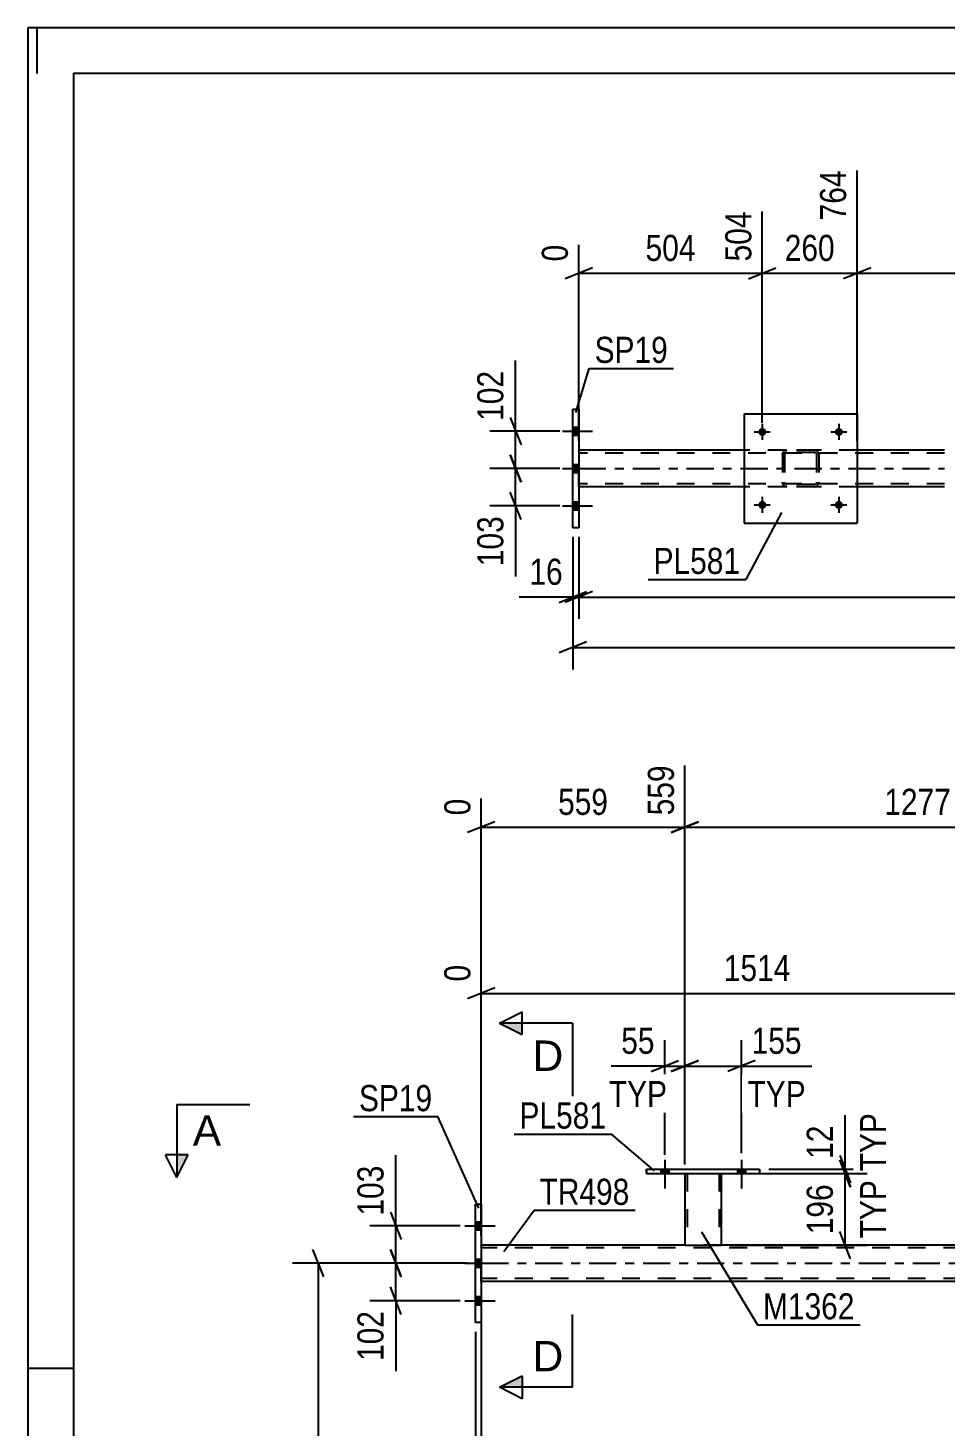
# Model space of a CAD drawing. Header units: millimetres. Extents: x 0 to 841, y 0 to 594.
# Drawn here: x 0 to 100.6, y 440.7 to 594 of the extents above; entities that cross this region are included whole.
import ezdxf

# ---------------------------------------------------------------- set-up
doc = ezdxf.new("R2010")
doc.units = ezdxf.units.MM
doc.linetypes.add('DXK_LINE_DOT2', pattern=[3.9198, 1.9599, -1.9599])
doc.linetypes.add('DXK_LINE_DOT3', pattern=[5.9187, 2.979, -0.9799, 0.9799, -0.9799])
doc.styles.add('Arial', font='ARIAL.TTF', dxfattribs={"height": 0.2})
doc.styles.add('Arial Narrow', font='ARIALN.TTF', dxfattribs={"height": 0.2})

# ---------------------------------------------------------------- blocks, each defined once
blk = doc.blocks.new('Unknown-303386140-1133')
at = {"color": 5, "linetype": 'Continuous'}
for p, q in [((841, 594), (0, 594)), ((0, 594), (0, 0)), ((1, 589), (1, 594)), ((836, 589), (5, 589)), ((5, 589), (5, 5)), ((5, 447), (0, 447))]:
    blk.add_line(p, q, dxfattribs=at)
blk = doc.blocks.new('Part-303386140-7400 - 4491')
at = {"color": 2, "linetype": 'Continuous'}
for p, q in [((78.59, 551.7), (78.59, 539.7)), ((78.59, 551.7), (90.99, 551.7)), ((90.99, 551.7), (90.99, 539.7)), ((78.59, 539.7), (90.99, 539.7))]:
    blk.add_line(p, q, dxfattribs=at)
blk = doc.blocks.new('Part-303386140-4578 - 4491')
at = {"color": 2, "linetype": 'Continuous'}
for p, q in [((78.59, 547.69), (60.45, 547.69)), ((100.59, 547.69), (90.99, 547.69)), ((78.59, 543.69), (60.45, 543.69)), ((100.59, 543.69), (90.99, 543.69))]:
    blk.add_line(p, q, dxfattribs=at)
at = {"color": 7, "linetype": 'DXK_LINE_DOT2'}
for p, q in [((60.45, 543.69), (60.45, 547.69)), ((100.59, 547.37), (60.45, 547.37)), ((90.99, 547.69), (78.59, 547.69)), ((100.59, 544.01), (60.45, 544.01)), ((90.99, 543.69), (78.59, 543.69))]:
    blk.add_line(p, q, dxfattribs=at)
at = {"color": 7, "linetype": 'DXK_LINE_DOT3'}
blk.add_line((60.45, 545.69), (100.59, 545.69), dxfattribs=at)
blk = doc.blocks.new('Part-303386140-4524 - 4491')
at = {"color": 2, "linetype": 'Continuous'}
for p, q in [((59.81, 552.19), (60.45, 552.19)), ((59.81, 539.19), (59.81, 552.19)), ((60.45, 552.19), (60.45, 539.19)), ((60.45, 539.19), (59.81, 539.19))]:
    blk.add_line(p, q, dxfattribs=at)
blk = doc.blocks.new('Bolt-303386140-4573 - 4491')
at = {"linetype": 'Continuous'}
for points in [[(60.45, 549.35), (60.45, 550.23), (59.81, 550.23), (59.81, 549.35)], [(60.45, 549.35), (60.45, 550.23), (59.81, 550.23), (59.81, 549.35)], [(60.45, 549.35), (60.45, 550.23), (59.81, 550.23), (59.81, 549.35)], [(60.45, 545.25), (60.45, 546.13), (59.81, 546.13), (59.81, 545.25)], [(60.45, 545.25), (60.45, 546.13), (59.81, 546.13), (59.81, 545.25)], [(60.45, 541.15), (60.45, 542.03), (59.81, 542.03), (59.81, 541.15)], [(60.45, 541.15), (60.45, 542.03), (59.81, 542.03), (59.81, 541.15)], [(60.45, 541.15), (60.45, 542.03), (59.81, 542.03), (59.81, 541.15)]]:
    blk.add_hatch(color=1, dxfattribs=at).paths.add_polyline_path(points)
at = {"color": 1, "linetype": 'Continuous'}
for p, q in [((58.65, 549.79), (61.97, 549.79)), ((58.65, 549.79), (61.97, 549.79)), ((58.65, 549.79), (61.97, 549.79)), ((59.81, 550.23), (60.45, 550.23)), ((59.81, 550.23), (60.45, 550.23)), ((59.81, 550.23), (60.45, 550.23)), ((59.81, 549.35), (60.45, 549.35)), ((59.81, 549.35), (60.45, 549.35)), ((59.81, 549.35), (60.45, 549.35)), ((59.81, 546.13), (60.45, 546.13)), ((59.81, 546.13), (60.45, 546.13)), ((58.65, 545.69), (61.97, 545.69)), ((58.65, 545.69), (61.97, 545.69)), ((59.81, 545.25), (60.45, 545.25)), ((59.81, 545.25), (60.45, 545.25)), ((58.65, 541.59), (61.97, 541.59)), ((58.65, 541.59), (61.97, 541.59)), ((58.65, 541.59), (61.97, 541.59)), ((59.81, 542.03), (60.45, 542.03)), ((59.81, 542.03), (60.45, 542.03)), ((59.81, 542.03), (60.45, 542.03)), ((59.81, 541.15), (60.45, 541.15)), ((59.81, 541.15), (60.45, 541.15)), ((59.81, 541.15), (60.45, 541.15))]:
    blk.add_line(p, q, dxfattribs=at)
blk = doc.blocks.new('Part-303386140-7399 - 4491')
at = {"color": 7, "linetype": 'DXK_LINE_DOT2'}
for p, q in [((82.79, 547.22), (82.83, 547.4)), ((82.83, 547.4), (82.79, 547.22)), ((83.03, 547.22), (83.05, 547.31)), ((83.05, 547.31), (83.11, 547.39)), ((83.09, 547.66), (83.27, 547.7)), ((83.27, 547.7), (83.09, 547.66)), ((83.11, 547.39), (83.18, 547.44)), ((83.18, 547.44), (83.27, 547.46)), ((86.31, 547.7), (83.27, 547.7)), ((86.31, 547.46), (83.27, 547.46)), ((86.31, 547.7), (86.5, 547.66)), ((86.5, 547.66), (86.31, 547.7)), ((86.31, 547.46), (86.41, 547.44)), ((86.41, 547.44), (86.48, 547.39)), ((86.48, 547.39), (86.54, 547.31)), ((86.54, 547.31), (86.55, 547.22)), ((86.76, 547.4), (86.79, 547.22)), ((86.79, 547.22), (86.76, 547.4)), ((82.79, 547.22), (82.79, 544.18)), ((83.03, 547.22), (83.03, 544.18)), ((86.55, 547.22), (86.55, 544.18)), ((86.79, 547.22), (86.79, 544.18)), ((82.83, 543.99), (82.79, 544.18)), ((82.79, 544.18), (82.83, 543.99)), ((83.05, 544.08), (83.03, 544.18)), ((83.11, 544.01), (83.05, 544.08)), ((83.27, 543.7), (83.09, 543.73)), ((83.09, 543.73), (83.27, 543.7)), ((83.18, 543.95), (83.11, 544.01)), ((83.27, 543.94), (83.18, 543.95)), ((86.31, 543.94), (83.27, 543.94)), ((86.31, 543.7), (83.27, 543.7)), ((86.41, 543.95), (86.31, 543.94)), ((86.5, 543.73), (86.31, 543.7)), ((86.31, 543.7), (86.5, 543.73)), ((86.48, 544.01), (86.41, 543.95)), ((86.54, 544.08), (86.48, 544.01)), ((86.55, 544.18), (86.54, 544.08)), ((86.79, 544.18), (86.76, 543.99)), ((86.76, 543.99), (86.79, 544.18))]:
    blk.add_line(p, q, dxfattribs=at)
at = {"color": 7, "linetype": 'DXK_LINE_DOT3'}
blk.add_line((84.79, 545.7), (84.79, 545.7), dxfattribs=at)
at = {"color": 7, "linetype": 'DXK_LINE_DOT2'}
for centre, start, end in [((83.27, 547.22), 112.5, 157.5), ((83.27, 547.22), 112.5, 157.5), ((86.31, 547.22), 22.5, 67.5), ((86.31, 547.22), 22.5, 67.5), ((83.27, 544.18), 202.5, 247.5), ((83.27, 544.18), 202.5, 247.5), ((86.31, 544.18), 292.5, 337.5), ((86.31, 544.18), 292.5, 337.5)]:
    blk.add_arc(centre, 0.48, start, end, dxfattribs=at)
blk = doc.blocks.new('Bolt-303386140-7427 - 4491')
at = {"linetype": 'Continuous'}
for points in [[(81.03, 541.7, -1), (80.15, 541.7, -1)], [(89.43, 541.7, -1), (88.55, 541.7, -1)]]:
    blk.add_hatch(color=1, dxfattribs=at).paths.add_polyline_path(points)
at = {"color": 1, "linetype": 'Continuous'}
for p, q in [((79.71, 541.7), (81.47, 541.7)), ((80.59, 542.58), (80.59, 540.82)), ((88.11, 541.7), (89.87, 541.7)), ((88.99, 542.58), (88.99, 540.82))]:
    blk.add_line(p, q, dxfattribs=at)
blk = doc.blocks.new('Bolt-303386140-7428 - 4491')
at = {"linetype": 'Continuous'}
for points in [[(81.03, 549.7, -1), (80.15, 549.7, -1)], [(89.43, 549.7, -1), (88.55, 549.7, -1)]]:
    blk.add_hatch(color=1, dxfattribs=at).paths.add_polyline_path(points)
at = {"color": 1, "linetype": 'Continuous'}
for p, q in [((80.59, 550.58), (80.59, 548.82)), ((88.99, 550.58), (88.99, 548.82)), ((79.71, 549.7), (81.47, 549.7)), ((88.11, 549.7), (89.87, 549.7))]:
    blk.add_line(p, q, dxfattribs=at)
blk = doc.blocks.new('Part-303386140-3123 - 3105')
at = {"color": 2, "linetype": 'Continuous'}
for p, q in [((49.11, 465.04), (49.75, 465.04)), ((49.11, 452.04), (49.11, 465.04)), ((49.75, 465.04), (49.75, 452.04)), ((49.75, 452.04), (49.11, 452.04))]:
    blk.add_line(p, q, dxfattribs=at)
blk = doc.blocks.new('Part-303386140-3270 - 3105')
at = {"color": 2, "linetype": 'Continuous'}
for p, q in [((72.09, 460.54), (49.75, 460.54)), ((123.18, 460.54), (76.09, 460.54)), ((110.29, 456.54), (49.75, 456.54))]:
    blk.add_line(p, q, dxfattribs=at)
at = {"color": 7, "linetype": 'DXK_LINE_DOT2'}
for p, q in [((49.75, 456.54), (49.75, 460.54)), ((764.88, 460.22), (49.75, 460.22)), ((76.09, 460.54), (72.09, 460.54)), ((764.88, 456.86), (49.75, 456.86))]:
    blk.add_line(p, q, dxfattribs=at)
at = {"color": 7, "linetype": 'DXK_LINE_DOT3'}
blk.add_line((49.75, 458.54), (764.88, 458.54), dxfattribs=at)
blk = doc.blocks.new('Bolt-303386140-7776 - 3105')
at = {"linetype": 'Continuous'}
for points in [[(69.45, 468.39), (70.33, 468.39), (70.33, 468.87), (69.45, 468.87)], [(77.85, 468.39), (78.73, 468.39), (78.73, 468.87), (77.85, 468.87)]]:
    blk.add_hatch(color=1, dxfattribs=at).paths.add_polyline_path(points)
at = {"color": 1, "linetype": 'Continuous'}
for p, q in [((69.89, 469.87), (69.89, 466.75)), ((78.29, 469.87), (78.29, 466.75)), ((69.45, 468.87), (69.45, 468.39)), ((70.33, 468.87), (70.33, 468.39)), ((77.85, 468.87), (77.85, 468.39)), ((78.73, 468.87), (78.73, 468.39))]:
    blk.add_line(p, q, dxfattribs=at)
blk = doc.blocks.new('Bolt-303386140-3361 - 3105')
at = {"linetype": 'Continuous'}
for points in [[(49.75, 462.2), (49.75, 463.08), (49.11, 463.08), (49.11, 462.2)], [(49.75, 462.2), (49.75, 463.08), (49.11, 463.08), (49.11, 462.2)], [(49.75, 462.2), (49.75, 463.08), (49.11, 463.08), (49.11, 462.2)], [(49.75, 458.1), (49.75, 458.98), (49.11, 458.98), (49.11, 458.1)], [(49.75, 458.1), (49.75, 458.98), (49.11, 458.98), (49.11, 458.1)], [(49.75, 454), (49.75, 454.88), (49.11, 454.88), (49.11, 454)], [(49.75, 454), (49.75, 454.88), (49.11, 454.88), (49.11, 454)], [(49.75, 454), (49.75, 454.88), (49.11, 454.88), (49.11, 454)]]:
    blk.add_hatch(color=1, dxfattribs=at).paths.add_polyline_path(points)
at = {"color": 1, "linetype": 'Continuous'}
for p, q in [((49.11, 463.08), (49.75, 463.08)), ((49.11, 463.08), (49.75, 463.08)), ((49.11, 463.08), (49.75, 463.08)), ((47.95, 462.64), (51.27, 462.64)), ((47.95, 462.64), (51.27, 462.64)), ((47.95, 462.64), (51.27, 462.64)), ((49.11, 462.2), (49.75, 462.2)), ((49.11, 462.2), (49.75, 462.2)), ((49.11, 462.2), (49.75, 462.2)), ((47.95, 458.54), (51.27, 458.54)), ((47.95, 458.54), (51.27, 458.54)), ((49.11, 458.98), (49.75, 458.98)), ((49.11, 458.98), (49.75, 458.98)), ((49.11, 458.1), (49.75, 458.1)), ((49.11, 458.1), (49.75, 458.1)), ((47.95, 454.44), (51.27, 454.44)), ((47.95, 454.44), (51.27, 454.44)), ((47.95, 454.44), (51.27, 454.44)), ((49.11, 454.88), (49.75, 454.88)), ((49.11, 454.88), (49.75, 454.88)), ((49.11, 454.88), (49.75, 454.88)), ((49.11, 454), (49.75, 454)), ((49.11, 454), (49.75, 454)), ((49.11, 454), (49.75, 454))]:
    blk.add_line(p, q, dxfattribs=at)
blk = doc.blocks.new('Part-303386140-7748 - 3105')
at = {"color": 2, "linetype": 'Continuous'}
for p, q in [((72.09, 468.39), (72.09, 460.54)), ((76.09, 468.39), (76.09, 460.54)), ((72.09, 460.54), (76.06, 460.54)), ((76.09, 460.54), (76.06, 460.54))]:
    blk.add_line(p, q, dxfattribs=at)
at = {"color": 7, "linetype": 'DXK_LINE_DOT2'}
for p, q in [((72.09, 468.39), (76.09, 468.39)), ((72.09, 468.39), (72.09, 468.39)), ((72.09, 468.39), (72.09, 468.39)), ((72.33, 468.39), (72.33, 460.54)), ((75.85, 468.39), (75.85, 460.54)), ((76.09, 468.39), (76.09, 468.39)), ((76.09, 468.39), (76.09, 468.39)), ((75.84, 460.54), (75.85, 460.54))]:
    blk.add_line(p, q, dxfattribs=at)
blk = doc.blocks.new('Part-303386140-7749 - 3105')
at = {"color": 2, "linetype": 'Continuous'}
for p, q in [((67.89, 468.39), (67.89, 468.87)), ((67.89, 468.87), (67.89, 468.87)), ((67.89, 468.87), (80.29, 468.87)), ((67.89, 468.39), (67.89, 468.39)), ((67.89, 468.39), (80.29, 468.39)), ((80.29, 468.87), (80.29, 468.39))]:
    blk.add_line(p, q, dxfattribs=at)
at = {"color": 7, "linetype": 'DXK_LINE_DOT2'}
for p, q in [((67.89, 468.87), (67.89, 468.39)), ((67.89, 468.87), (67.89, 468.87)), ((67.89, 468.39), (67.89, 468.39)), ((80.29, 468.87), (80.29, 468.39))]:
    blk.add_line(p, q, dxfattribs=at)
blk = doc.blocks.new('Bolt-303386140-7777 - 3105')
at = {"linetype": 'Continuous'}
for points in [[(69.45, 468.39), (70.33, 468.39), (70.33, 468.87), (69.45, 468.87)], [(77.85, 468.39), (78.73, 468.39), (78.73, 468.87), (77.85, 468.87)]]:
    blk.add_hatch(color=1, dxfattribs=at).paths.add_polyline_path(points)
at = {"color": 1, "linetype": 'Continuous'}
for p, q in [((69.89, 469.87), (69.89, 466.75)), ((78.29, 469.87), (78.29, 466.75)), ((69.45, 468.87), (69.45, 468.39)), ((70.33, 468.87), (70.33, 468.39)), ((77.85, 468.87), (77.85, 468.39)), ((78.73, 468.87), (78.73, 468.39))]:
    blk.add_line(p, q, dxfattribs=at)
blk = doc.blocks.new('StraightDimension-303386140-20581 - 4491')
at = {"color": 7, "linetype": 'Continuous'}
for p, q in [((90.99, 548.69), (90.99, 578.38)), ((120.98, 550.7), (120.98, 575.71)), ((92.49, 567.7), (89.49, 566.5)), ((119.48, 566.5), (122.48, 567.7)), ((90.99, 567.1), (120.98, 567.1))]:
    blk.add_line(p, q, dxfattribs=at)
at = {"color": 0, "linetype": 'Continuous'}
blk.add_wipeout([(120.38, 576.31), (116.18, 576.31), (116.18, 567.8), (120.38, 567.8)], dxfattribs=at)
at = {"color": 0}
blk.add_wipeout([(110.24, 567.85), (110.24, 572.05), (101.73, 572.05), (101.73, 567.85)], dxfattribs=at)
at = {"color": 3, "linetype": 'Continuous', "style": 'Arial Narrow'}
blk.add_text('1781', height=2.863, rotation=90.0002, dxfattribs=at).set_placement((119.78, 568.4))
at = {"color": 3, "style": 'Arial Narrow'}
blk.add_text('1017', height=2.863, dxfattribs=at).set_placement((102.33, 568.45))
blk = doc.blocks.new('StraightDimension-303386140-23574 - 4491')
at = {"color": 7, "linetype": 'Continuous'}
for p, q in [((59.81, 538.19), (59.81, 523.67)), ((61.31, 526.67), (58.31, 525.47)), ((59.81, 526.07), (765.52, 526.07))]:
    blk.add_line(p, q, dxfattribs=at)
blk = doc.blocks.new('StraightDimension-303386140-12152 - 4491')
at = {"color": 7, "linetype": 'Continuous'}
for p, q in [((52.92, 551.29), (54.12, 548.29)), ((58.36, 549.79), (50.67, 549.79)), ((53.52, 545.7), (53.52, 549.79)), ((54.12, 544.2), (52.92, 547.2)), ((58.36, 545.7), (50.67, 545.7))]:
    blk.add_line(p, q, dxfattribs=at)
at = {"color": 0}
blk.add_wipeout([(52.77, 557), (48.57, 557), (48.57, 550.32), (52.77, 550.32)], dxfattribs=at)
at = {"color": 7, "linetype": 'Continuous'}
blk.add_line((53.52, 549.79), (53.52, 557.53), dxfattribs=at)
blk.add_line((53.52, 549.79), (53.52, 557.53), dxfattribs=at)
at = {"color": 3, "style": 'Arial Narrow'}
blk.add_text('102', height=2.863, rotation=90.0002, dxfattribs=at).set_placement((52.17, 550.92))
blk = doc.blocks.new('StraightDimension-303386140-4658 - 4491')
at = {"color": 7, "linetype": 'Continuous'}
for p, q in [((60.45, 538.19), (60.45, 529.19)), ((61.95, 532.19), (58.95, 530.99)), ((60.45, 531.59), (764.88, 531.59))]:
    blk.add_line(p, q, dxfattribs=at)
blk = doc.blocks.new('StraightDimension-303386140-4648 - 4491')
at = {"color": 7, "linetype": 'Continuous'}
for p, q in [((59.81, 538.19), (59.81, 529.19)), ((60.45, 538.19), (60.45, 529.19)), ((58.31, 530.99), (61.31, 532.19)), ((61.95, 532.19), (58.95, 530.99)), ((59.81, 531.59), (60.45, 531.59))]:
    blk.add_line(p, q, dxfattribs=at)
at = {"color": 0}
blk.add_wipeout([(59.29, 532.34), (59.29, 536.54), (54.43, 536.54), (54.43, 532.34)], dxfattribs=at)
at = {"color": 7, "linetype": 'Continuous'}
blk.add_line((59.81, 531.59), (53.91, 531.59), dxfattribs=at)
blk.add_line((59.81, 531.59), (53.91, 531.59), dxfattribs=at)
at = {"color": 3, "style": 'Arial Narrow'}
blk.add_text('16', height=2.863, dxfattribs=at).set_placement((55.03, 532.94))
blk = doc.blocks.new('StraightDimension-303386140-12153 - 4491')
at = {"color": 7, "linetype": 'Continuous'}
for p, q in [((52.92, 547.2), (54.12, 544.2)), ((58.36, 545.7), (50.67, 545.7)), ((53.52, 541.59), (53.52, 545.7)), ((54.12, 540.09), (52.92, 543.09)), ((58.36, 541.59), (50.67, 541.59))]:
    blk.add_line(p, q, dxfattribs=at)
at = {"color": 0}
blk.add_wipeout([(52.77, 541.07), (48.57, 541.07), (48.57, 534.38), (52.77, 534.38)], dxfattribs=at)
at = {"color": 7, "linetype": 'Continuous'}
blk.add_line((53.52, 541.59), (53.52, 533.86), dxfattribs=at)
blk.add_line((53.52, 541.59), (53.52, 533.86), dxfattribs=at)
at = {"color": 3, "style": 'Arial Narrow'}
blk.add_text('103', height=2.863, rotation=90.0002, dxfattribs=at).set_placement((52.17, 534.98))
blk = doc.blocks.new('StraightDimension-303386140-20582 - 4491')
at = {"color": 7, "linetype": 'Continuous'}
for p, q in [((90.99, 548.69), (90.99, 578.38)), ((80.59, 550.7), (80.59, 573.88)), ((79.09, 566.5), (82.09, 567.7)), ((92.49, 567.7), (89.49, 566.5)), ((80.59, 567.1), (90.99, 567.1))]:
    blk.add_line(p, q, dxfattribs=at)
at = {"color": 0}
blk.add_wipeout([(89.14, 567.85), (89.14, 572.05), (82.45, 572.05), (82.45, 567.85)], dxfattribs=at)
at = {"color": 3, "style": 'Arial Narrow'}
blk.add_text('260', height=2.863, dxfattribs=at).set_placement((83.05, 568.45))
at = {"color": 0, "linetype": 'Continuous'}
blk.add_wipeout([(90.39, 578.98), (86.19, 578.98), (86.19, 572.3), (90.39, 572.3)], dxfattribs=at)
at = {"color": 3, "linetype": 'Continuous', "style": 'Arial Narrow'}
blk.add_text('764', height=2.863, rotation=90.0002, dxfattribs=at).set_placement((89.79, 572.9))
blk = doc.blocks.new('StraightDimension-303386140-20583 - 4491')
at = {"color": 7, "linetype": 'Continuous'}
for p, q in [((80.59, 550.7), (80.59, 573.88)), ((60.45, 548.69), (60.45, 570.22)), ((61.95, 567.7), (58.95, 566.5)), ((79.09, 566.5), (82.09, 567.7)), ((60.45, 567.1), (80.59, 567.1))]:
    blk.add_line(p, q, dxfattribs=at)
at = {"color": 0, "linetype": 'Continuous'}
for points in [[(79.99, 574.48), (75.79, 574.48), (75.79, 567.8), (79.99, 567.8)], [(59.85, 570.82), (55.65, 570.82), (55.65, 567.8), (59.85, 567.8)]]:
    blk.add_wipeout(points, dxfattribs=at)
at = {"color": 0}
blk.add_wipeout([(73.87, 567.85), (73.87, 572.05), (67.18, 572.05), (67.18, 567.85)], dxfattribs=at)
at = {"color": 3, "linetype": 'Continuous', "style": 'Arial Narrow'}
for s, height, p in [('504', 2.863, (79.39, 568.4)), ('0', 2.86, (59.25, 568.4))]:
    blk.add_text(s, height=height, rotation=90.0002, dxfattribs=at).set_placement(p)
at = {"color": 3, "style": 'Arial Narrow'}
blk.add_text('504', height=2.863, dxfattribs=at).set_placement((67.78, 568.45))
blk = doc.blocks.new('StraightDimension-303386140-21875 - 3105')
at = {"color": 7, "linetype": 'Continuous'}
for p, q in [((39.77, 464.14), (40.97, 461.14)), ((47.45, 462.64), (37.52, 462.64)), ((40.37, 458.54), (40.37, 462.64)), ((40.97, 457.04), (39.77, 460.04)), ((47.45, 458.54), (37.52, 458.54))]:
    blk.add_line(p, q, dxfattribs=at)
at = {"color": 0}
blk.add_wipeout([(39.62, 469.85), (35.42, 469.85), (35.42, 463.17), (39.62, 463.17)], dxfattribs=at)
at = {"color": 7, "linetype": 'Continuous'}
blk.add_line((40.37, 462.64), (40.37, 470.38), dxfattribs=at)
blk.add_line((40.37, 462.64), (40.37, 470.38), dxfattribs=at)
at = {"color": 3, "style": 'Arial Narrow'}
blk.add_text('103', height=2.863, rotation=90.0002, dxfattribs=at).set_placement((39.02, 463.77))
blk = doc.blocks.new('StraightDimension-303386140-21469 - 3105')
at = {"color": 7, "linetype": 'Continuous'}
for p, q in [((89.08, 470.37), (90.28, 467.37)), ((90.28, 466.89), (89.08, 469.89)), ((77.09, 468.39), (92.08, 468.39)), ((81.29, 468.87), (92.08, 468.87)), ((89.68, 468.39), (89.68, 468.87))]:
    blk.add_line(p, q, dxfattribs=at)
at = {"color": 0, "linetype": 'Continuous'}
blk.add_wipeout([(94.78, 475.61), (90.58, 475.61), (90.58, 468.02), (94.78, 468.02)], dxfattribs=at)
at = {"color": 0}
blk.add_wipeout([(88.93, 474.25), (84.73, 474.25), (84.73, 469.39), (88.93, 469.39)], dxfattribs=at)
at = {"color": 7, "linetype": 'Continuous'}
blk.add_line((89.68, 468.87), (89.68, 474.77), dxfattribs=at)
blk.add_line((89.68, 468.87), (89.68, 474.77), dxfattribs=at)
at = {"color": 3, "linetype": 'Continuous', "style": 'Arial Narrow'}
blk.add_text('TYP', height=2.863, rotation=90.0002, dxfattribs=at).set_placement((94.18, 468.62))
at = {"color": 3, "style": 'Arial Narrow'}
blk.add_text('12', height=2.863, rotation=90.0002, dxfattribs=at).set_placement((88.33, 469.99))
blk = doc.blocks.new('StraightDimension-303386140-4232 - 3105')
at = {"color": 7, "linetype": 'Continuous'}
for p, q in [((110.29, 457.54), (110.29, 496.75)), ((49.75, 466.04), (49.75, 491.27)), ((51.25, 488.74), (48.25, 487.54)), ((49.75, 488.14), (110.29, 488.14)), ((108.79, 487.54), (111.79, 488.74))]:
    blk.add_line(p, q, dxfattribs=at)
at = {"color": 0, "linetype": 'Continuous'}
for points in [[(109.69, 497.35), (105.49, 497.35), (105.49, 488.84), (109.69, 488.84)], [(49.15, 491.87), (44.95, 491.87), (44.95, 488.84), (49.15, 488.84)]]:
    blk.add_wipeout(points, dxfattribs=at)
at = {"color": 0}
blk.add_wipeout([(84.28, 488.89), (84.28, 493.09), (75.77, 493.09), (75.77, 488.89)], dxfattribs=at)
at = {"color": 3, "linetype": 'Continuous', "style": 'Arial Narrow'}
for s, height, p in [('1514', 2.863, (109.09, 489.44)), ('0', 2.86, (48.55, 489.44))]:
    blk.add_text(s, height=height, rotation=90.0002, dxfattribs=at).set_placement(p)
at = {"color": 3, "style": 'Arial Narrow'}
blk.add_text('1514', height=2.863, dxfattribs=at).set_placement((76.37, 489.49))
blk = doc.blocks.new('StraightDimension-303386140-21509 - 3105')
at = {"color": 7, "linetype": 'Continuous'}
for p, q in [((123.18, 469.39), (123.18, 514.97)), ((72.09, 469.39), (72.09, 513.14)), ((73.59, 506.96), (70.59, 505.76)), ((72.09, 506.36), (123.18, 506.36)), ((121.68, 505.76), (124.68, 506.96))]:
    blk.add_line(p, q, dxfattribs=at)
at = {"color": 0, "linetype": 'Continuous'}
blk.add_wipeout([(122.58, 515.57), (118.38, 515.57), (118.38, 507.06), (122.58, 507.06)], dxfattribs=at)
at = {"color": 0}
blk.add_wipeout([(101.89, 507.11), (101.89, 511.31), (93.38, 511.31), (93.38, 507.11)], dxfattribs=at)
at = {"color": 3, "linetype": 'Continuous', "style": 'Arial Narrow'}
blk.add_text('1836', height=2.863, rotation=90.0002, dxfattribs=at).set_placement((121.98, 507.66))
at = {"color": 3, "style": 'Arial Narrow'}
blk.add_text('1277', height=2.863, dxfattribs=at).set_placement((93.98, 507.71))
blk = doc.blocks.new('StraightDimension-303386140-21450 - 3105')
at = {"color": 7, "linetype": 'Continuous'}
for p, q in [((72.09, 469.39), (72.09, 483.01)), ((78.29, 470.63), (78.29, 483.01)), ((70.59, 479.56), (73.59, 480.76)), ((72.09, 480.16), (78.29, 480.16)), ((79.79, 480.76), (76.79, 479.56))]:
    blk.add_line(p, q, dxfattribs=at)
at = {"color": 0}
blk.add_wipeout([(85.5, 480.91), (85.5, 485.11), (78.82, 485.11), (78.82, 480.91)], dxfattribs=at)
at = {"color": 0, "linetype": 'Continuous'}
blk.add_wipeout([(85.96, 475.06), (85.96, 479.26), (78.37, 479.26), (78.37, 475.06)], dxfattribs=at)
at = {"color": 7, "linetype": 'Continuous'}
blk.add_line((78.29, 480.16), (86.03, 480.16), dxfattribs=at)
blk.add_line((78.29, 480.16), (86.03, 480.16), dxfattribs=at)
at = {"color": 3, "style": 'Arial Narrow'}
blk.add_text('155', height=2.863, dxfattribs=at).set_placement((79.42, 481.51))
at = {"color": 3, "linetype": 'Continuous', "style": 'Arial Narrow'}
blk.add_text('TYP', height=2.863, dxfattribs=at).set_placement((78.97, 475.66))
blk = doc.blocks.new('StraightDimension-303386140-21876 - 3105')
at = {"color": 7, "linetype": 'Continuous'}
for p, q in [((39.77, 460.04), (40.97, 457.04)), ((47.45, 458.54), (37.52, 458.54)), ((40.37, 454.44), (40.37, 458.54)), ((40.97, 452.94), (39.77, 455.94)), ((47.45, 454.44), (37.52, 454.44))]:
    blk.add_line(p, q, dxfattribs=at)
at = {"color": 0}
blk.add_wipeout([(39.62, 453.92), (35.42, 453.92), (35.42, 447.23), (39.62, 447.23)], dxfattribs=at)
at = {"color": 7, "linetype": 'Continuous'}
blk.add_line((40.37, 454.44), (40.37, 446.71), dxfattribs=at)
blk.add_line((40.37, 454.44), (40.37, 446.71), dxfattribs=at)
at = {"color": 3, "style": 'Arial Narrow'}
blk.add_text('102', height=2.863, rotation=90.0002, dxfattribs=at).set_placement((39.02, 447.83))
blk = doc.blocks.new('StraightDimension-303386140-3452 - 3105')
at = {"color": 7, "linetype": 'Continuous'}
for p, q in [((32.48, 457.04), (31.28, 460.04)), ((48.11, 458.54), (29.03, 458.54)), ((31.88, 332.68), (31.88, 458.54)), ((93.69, 332.68), (29.03, 332.68)), ((31.28, 334.18), (32.48, 331.18))]:
    blk.add_line(p, q, dxfattribs=at)
at = {"color": 0}
blk.add_wipeout([(31.13, 399.87), (26.93, 399.87), (26.93, 391.36), (31.13, 391.36)], dxfattribs=at)
at = {"color": 3, "style": 'Arial Narrow'}
blk.add_text('3147', height=2.863, rotation=90.0002, dxfattribs=at).set_placement((30.53, 391.96))
blk = doc.blocks.new('StraightDimension-303386140-3841 - 3105')
at = {"color": 7, "linetype": 'Continuous'}
blk.add_line((49.11, 451.04), (49.11, 297.19), dxfattribs=at)
blk = doc.blocks.new('StraightDimension-303386140-4276 - 3105')
at = {"color": 7, "linetype": 'Continuous'}
for p, q in [((49.75, 455.54), (49.75, 396.92)), ((95.33, 336.32), (95.33, 402.17)), ((51.25, 399.92), (48.25, 398.72)), ((49.75, 399.32), (95.33, 399.32)), ((93.83, 398.72), (96.83, 399.92))]:
    blk.add_line(p, q, dxfattribs=at)
at = {"color": 0}
blk.add_wipeout([(76.8, 400.07), (76.8, 404.27), (68.29, 404.27), (68.29, 400.07)], dxfattribs=at)
at = {"color": 3, "style": 'Arial Narrow'}
blk.add_text('1139', height=2.863, dxfattribs=at).set_placement((68.89, 400.67))
blk = doc.blocks.new('StraightDimension-303386140-21451 - 3105')
at = {"color": 7, "linetype": 'Continuous'}
for p, q in [((69.89, 470.43), (69.89, 483.01)), ((72.09, 469.39), (72.09, 483.01)), ((68.39, 479.56), (71.39, 480.76)), ((69.89, 480.16), (72.09, 480.16)), ((73.59, 480.76), (70.59, 479.56))]:
    blk.add_line(p, q, dxfattribs=at)
at = {"color": 0}
blk.add_wipeout([(69.37, 480.91), (69.37, 485.11), (64.51, 485.11), (64.51, 480.91)], dxfattribs=at)
at = {"color": 0, "linetype": 'Continuous'}
blk.add_wipeout([(70.74, 475.06), (70.74, 479.26), (63.15, 479.26), (63.15, 475.06)], dxfattribs=at)
at = {"color": 7, "linetype": 'Continuous'}
blk.add_line((69.89, 480.16), (63.99, 480.16), dxfattribs=at)
blk.add_line((69.89, 480.16), (63.99, 480.16), dxfattribs=at)
at = {"color": 3, "style": 'Arial Narrow'}
blk.add_text('55', height=2.863, dxfattribs=at).set_placement((65.11, 481.51))
at = {"color": 3, "linetype": 'Continuous', "style": 'Arial Narrow'}
blk.add_text('TYP', height=2.863, dxfattribs=at).set_placement((63.75, 475.66))
blk = doc.blocks.new('StraightDimension-303386140-21470 - 3105')
at = {"color": 7, "linetype": 'Continuous'}
for p, q in [((89.08, 469.89), (90.28, 466.89)), ((77.09, 468.39), (92.08, 468.39)), ((89.68, 460.54), (89.68, 468.39)), ((90.28, 459.04), (89.08, 462.04)), ((77.09, 460.54), (92.08, 460.54))]:
    blk.add_line(p, q, dxfattribs=at)
at = {"color": 0}
blk.add_wipeout([(88.93, 467.81), (84.73, 467.81), (84.73, 461.12), (88.93, 461.12)], dxfattribs=at)
at = {"color": 0, "linetype": 'Continuous'}
blk.add_wipeout([(94.78, 468.26), (90.58, 468.26), (90.58, 460.67), (94.78, 460.67)], dxfattribs=at)
at = {"color": 3, "style": 'Arial Narrow'}
blk.add_text('196', height=2.863, rotation=90.0002, dxfattribs=at).set_placement((88.33, 461.72))
at = {"color": 3, "linetype": 'Continuous', "style": 'Arial Narrow'}
blk.add_text('TYP', height=2.863, rotation=90.0002, dxfattribs=at).set_placement((94.18, 461.27))
blk = doc.blocks.new('StraightDimension-303386140-21510 - 3105')
at = {"color": 7, "linetype": 'Continuous'}
for p, q in [((72.09, 469.39), (72.09, 513.14)), ((49.75, 461.54), (49.75, 509.49)), ((51.25, 506.96), (48.25, 505.76)), ((49.75, 506.36), (72.09, 506.36)), ((70.59, 505.76), (73.59, 506.96))]:
    blk.add_line(p, q, dxfattribs=at)
at = {"color": 0, "linetype": 'Continuous'}
for points in [[(71.49, 513.74), (67.29, 513.74), (67.29, 507.06), (71.49, 507.06)], [(49.15, 510.09), (44.95, 510.09), (44.95, 507.06), (49.15, 507.06)]]:
    blk.add_wipeout(points, dxfattribs=at)
at = {"color": 0}
blk.add_wipeout([(64.27, 507.11), (64.27, 511.31), (57.58, 511.31), (57.58, 507.11)], dxfattribs=at)
at = {"color": 3, "linetype": 'Continuous', "style": 'Arial Narrow'}
for s, height, p in [('559', 2.863, (70.89, 507.66)), ('0', 2.86, (48.55, 507.66))]:
    blk.add_text(s, height=height, rotation=90.0002, dxfattribs=at).set_placement(p)
at = {"color": 3, "style": 'Arial Narrow'}
blk.add_text('559', height=2.863, dxfattribs=at).set_placement((58.18, 507.71))
blk = doc.blocks.new('Mark-303386140-4520 - 4491')
at = {"color": 0}
blk.add_wipeout([(70.23, 557.27), (70.23, 560.27), (62.19, 560.27), (62.19, 557.27)], dxfattribs=at)
blk.add_wipeout([(70.23, 557.27), (70.23, 560.27), (62.19, 560.27), (62.19, 557.27)], dxfattribs=at)
at = {"color": 30, "linetype": 'Continuous'}
for p, q in [((60.13, 551.83), (61.59, 556.67)), ((61.59, 556.67), (70.83, 556.67))]:
    blk.add_line(p, q, dxfattribs=at)
at = {"color": 3, "style": 'Arial Narrow'}
blk.add_text('SP19', height=2.863, dxfattribs=at).set_placement((62.19, 557.27))
blk = doc.blocks.new('Mark-303386140-12066 - 4491')
at = {"color": 0}
blk.add_wipeout([(78.17, 534.13), (78.17, 537.13), (68.66, 537.13), (68.66, 534.13)], dxfattribs=at)
blk.add_wipeout([(78.17, 534.13), (78.17, 537.13), (68.66, 537.13), (68.66, 534.13)], dxfattribs=at)
at = {"color": 30, "linetype": 'Continuous'}
for p in [(82.7, 540.86), (68.06, 533.53)]:
    blk.add_line(p, (78.77, 533.53), dxfattribs=at)
at = {"color": 3, "style": 'Arial Narrow'}
blk.add_text('PL581', height=2.863, dxfattribs=at).set_placement((68.66, 534.13))
blk = doc.blocks.new('Mark-303386140-3119 - 3105')
at = {"color": 0}
blk.add_wipeout([(44.37, 475.22), (44.37, 478.22), (36.33, 478.22), (36.33, 475.22)], dxfattribs=at)
blk.add_wipeout([(44.37, 475.22), (44.37, 478.22), (36.33, 478.22), (36.33, 475.22)], dxfattribs=at)
at = {"color": 30, "linetype": 'Continuous'}
for p in [(35.73, 474.62), (49.47, 464.6)]:
    blk.add_line(p, (44.97, 474.62), dxfattribs=at)
at = {"color": 3, "style": 'Arial Narrow'}
blk.add_text('SP19', height=2.863, dxfattribs=at).set_placement((36.33, 475.22))
blk = doc.blocks.new('Mark-303386140-3266 - 3105')
at = {"color": 0}
blk.add_wipeout([(66.02, 464.95), (66.02, 467.95), (56.15, 467.95), (56.15, 464.95)], dxfattribs=at)
blk.add_wipeout([(66.02, 464.95), (66.02, 467.95), (56.15, 467.95), (56.15, 464.95)], dxfattribs=at)
at = {"color": 30, "linetype": 'Continuous'}
for p, q in [((52.21, 459.84), (55.55, 464.35)), ((55.55, 464.35), (66.62, 464.35))]:
    blk.add_line(p, q, dxfattribs=at)
at = {"color": 3, "style": 'Arial Narrow'}
blk.add_text('TR498', height=2.863, dxfattribs=at).set_placement((56.15, 464.95))
blk = doc.blocks.new('SectionMark-303386140-4415 - 3105')
at = {"linetype": 'Continuous'}
blk.add_hatch(color=6, dxfattribs=at).paths.add_polyline_path([(16.34, 470.44), (17.59, 470.44), (16.34, 467.94)])
at = {"color": 6, "linetype": 'Continuous'}
for p, q in [((16.34, 475.94), (24.34, 475.94)), ((16.34, 475.94), (16.34, 467.94)), ((16.34, 467.94), (15.09, 470.44)), ((17.59, 470.44), (15.09, 470.44)), ((16.34, 467.94), (17.59, 470.44))]:
    blk.add_line(p, q, dxfattribs=at)
at = {"color": 0, "linetype": 'Continuous'}
blk.add_wipeout([(21.2, 471.44), (21.2, 474.94), (18.09, 474.94), (18.09, 471.44)], dxfattribs=at)
at = {"color": 3, "linetype": 'Continuous', "style": 'Arial'}
blk.add_text('A', height=3.34, dxfattribs=at).set_placement((18.09, 471.44))
blk = doc.blocks.new('Mark-303386140-12111 - 3105')
at = {"color": 0}
blk.add_wipeout([(90.72, 452.39), (90.72, 455.39), (80.67, 455.39), (80.67, 452.39)], dxfattribs=at)
blk.add_wipeout([(90.72, 452.39), (90.72, 455.39), (80.67, 455.39), (80.67, 452.39)], dxfattribs=at)
at = {"color": 30, "linetype": 'Continuous'}
for p, q in [((73.9, 461.99), (80.07, 451.79)), ((80.07, 451.79), (91.32, 451.79))]:
    blk.add_line(p, q, dxfattribs=at)
at = {"color": 3, "style": 'Arial Narrow'}
blk.add_text('M1362', height=2.863, dxfattribs=at).set_placement((80.67, 452.39))
blk = doc.blocks.new('Mark-303386140-21360 - 3105')
at = {"color": 0}
blk.add_wipeout([(63.45, 473.31), (63.45, 476.31), (53.95, 476.31), (53.95, 473.31)], dxfattribs=at)
blk.add_wipeout([(63.45, 473.31), (63.45, 476.31), (53.95, 476.31), (53.95, 473.31)], dxfattribs=at)
at = {"color": 30, "linetype": 'Continuous'}
for p in [(53.35, 472.71), (68.75, 468.67)]:
    blk.add_line(p, (64.05, 472.71), dxfattribs=at)
at = {"color": 3, "style": 'Arial Narrow'}
blk.add_text('PL581', height=2.863, dxfattribs=at).set_placement((53.95, 473.31))
blk = doc.blocks.new('SectionMark-303386140-21817 - 3105')
at = {"linetype": 'Continuous'}
for points in [[(54.25, 484.88), (54.25, 483.63), (51.75, 484.88)], [(54.25, 446.19), (54.25, 444.94), (51.75, 444.94)]]:
    blk.add_hatch(color=6, dxfattribs=at).paths.add_polyline_path(points)
at = {"color": 6, "linetype": 'Continuous'}
for p, q in [((51.75, 484.88), (54.25, 486.13)), ((54.25, 483.63), (54.25, 486.13)), ((59.75, 484.88), (51.75, 484.88)), ((51.75, 484.88), (54.25, 483.63)), ((59.75, 484.88), (59.75, 476.88)), ((59.75, 444.94), (59.75, 452.94)), ((51.75, 444.94), (54.25, 446.19)), ((54.25, 446.19), (54.25, 443.69)), ((59.75, 444.94), (51.75, 444.94)), ((54.25, 443.69), (51.75, 444.94))]:
    blk.add_line(p, q, dxfattribs=at)
at = {"color": 0, "linetype": 'Continuous'}
for points in [[(58.75, 479.63), (58.75, 483.13), (55.38, 483.13), (55.38, 479.63)], [(58.75, 446.69), (58.75, 450.19), (55.38, 450.19), (55.38, 446.69)]]:
    blk.add_wipeout(points, dxfattribs=at)
at = {"color": 3, "linetype": 'Continuous', "style": 'Arial'}
for p in [(55.38, 479.63), (55.38, 446.69)]:
    blk.add_text('D', height=3.34, dxfattribs=at).set_placement(p)

msp = doc.modelspace()

# ---------------------------------------------------------------- block references
for name in ['Unknown-303386140-1133', 'Part-303386140-4524 - 4491', 'Part-303386140-7400 - 4491', 'Bolt-303386140-7428 - 4491', 'Bolt-303386140-4573 - 4491', 'Part-303386140-4578 - 4491', 'Part-303386140-7399 - 4491', 'Bolt-303386140-7427 - 4491', 'Bolt-303386140-7776 - 3105', 'Bolt-303386140-7777 - 3105', 'Part-303386140-7749 - 3105', 'Part-303386140-7748 - 3105', 'Part-303386140-3123 - 3105', 'Bolt-303386140-3361 - 3105', 'Part-303386140-3270 - 3105']:
    msp.add_blockref(name, (0, 0))

# ---------------------------------------------------------------- next in the draw order: block references
for name in ['StraightDimension-303386140-20581 - 4491', 'StraightDimension-303386140-12152 - 4491', 'StraightDimension-303386140-23574 - 4491', 'StraightDimension-303386140-21469 - 3105', 'StraightDimension-303386140-21875 - 3105']:
    msp.add_blockref(name, (0, 0))

# ---------------------------------------------------------------- next in the draw order: block references
for name in ['StraightDimension-303386140-20582 - 4491', 'StraightDimension-303386140-4658 - 4491', 'StraightDimension-303386140-4232 - 3105']:
    msp.add_blockref(name, (0, 0))

# ---------------------------------------------------------------- next in the draw order: block references
for name in ['StraightDimension-303386140-20583 - 4491', 'Mark-303386140-12066 - 4491', 'StraightDimension-303386140-4648 - 4491', 'StraightDimension-303386140-21509 - 3105', 'StraightDimension-303386140-21876 - 3105']:
    msp.add_blockref(name, (0, 0))

# ---------------------------------------------------------------- next in the draw order: block references
for name in ['Mark-303386140-4520 - 4491', 'StraightDimension-303386140-12153 - 4491', 'StraightDimension-303386140-21450 - 3105', 'StraightDimension-303386140-3452 - 3105']:
    msp.add_blockref(name, (0, 0))

# ---------------------------------------------------------------- next in the draw order: block references
for name in ['StraightDimension-303386140-21451 - 3105', 'StraightDimension-303386140-21470 - 3105', 'StraightDimension-303386140-3841 - 3105']:
    msp.add_blockref(name, (0, 0))

# ---------------------------------------------------------------- next in the draw order: block references
for name in ['StraightDimension-303386140-21510 - 3105', 'StraightDimension-303386140-4276 - 3105']:
    msp.add_blockref(name, (0, 0))

# ---------------------------------------------------------------- next in the draw order: block references
for name in ['Mark-303386140-3119 - 3105', 'Mark-303386140-3266 - 3105', 'Mark-303386140-12111 - 3105']:
    msp.add_blockref(name, (0, 0))

# ---------------------------------------------------------------- next in the draw order: block references
msp.add_blockref('SectionMark-303386140-4415 - 3105', (0, 0))

# ---------------------------------------------------------------- next in the draw order: block references
msp.add_blockref('Mark-303386140-21360 - 3105', (0, 0))

# ---------------------------------------------------------------- next in the draw order: block references
msp.add_blockref('SectionMark-303386140-21817 - 3105', (0, 0))

doc.saveas('drawing.dxf')
